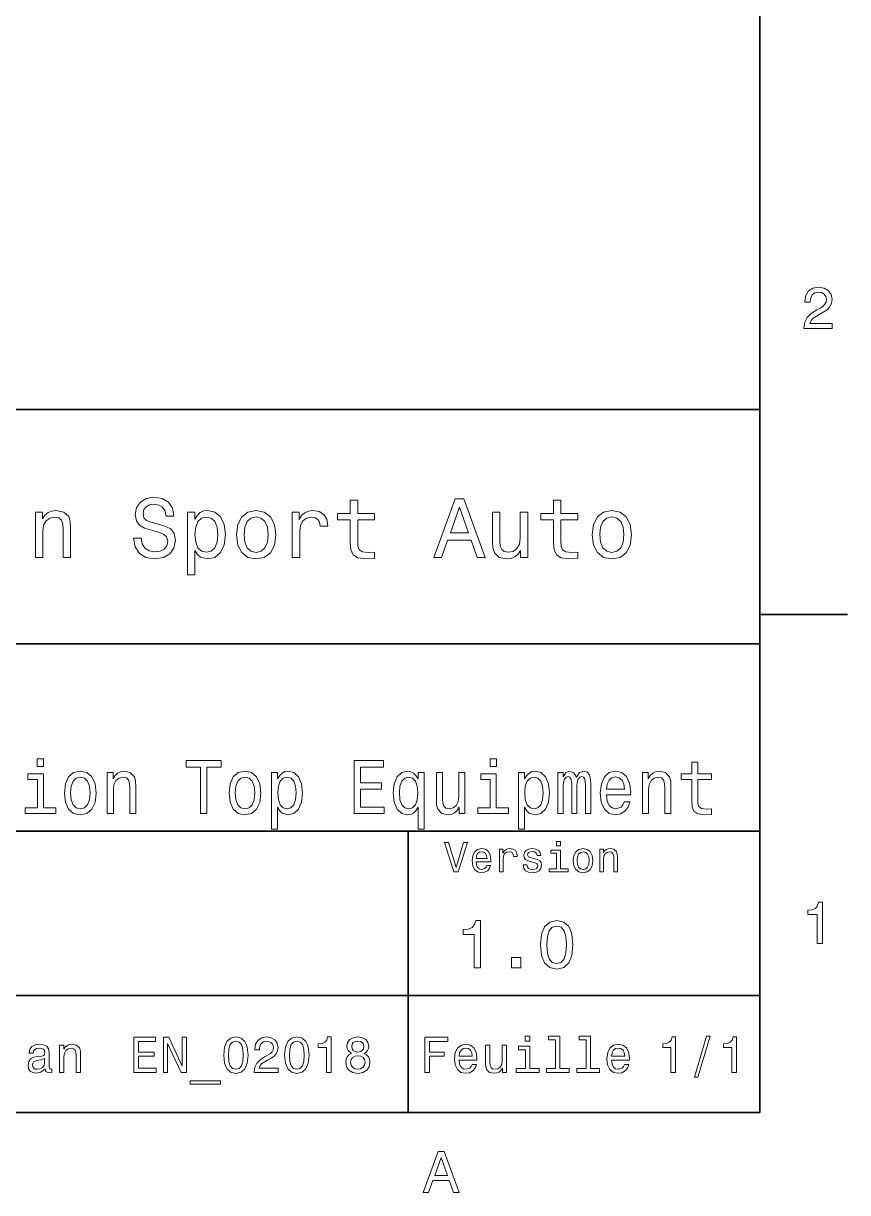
# Model space of a CAD drawing. Extents: x 0 to 297, y 0 to 210.
# Drawn here: x 224.2 to 294.5, y 3.2 to 103 of the extents above; entities that cross this region are included whole.
import ezdxf

# ---------------------------------------------------------------- set-up
doc = ezdxf.new("R2010")
doc.units = 0

msp = doc.modelspace()

# ---------------------------------------------------------------- linework, layer by layer
at = {"color": 7, "lineweight": 35}
for p, q in [((287, 10), (287, 200)), ((97, 70), (287, 70)), ((287, 70), (287, 10)), ((162, 50), (287, 50)), ((162, 34), (287, 34)), ((257, 10), (257, 34)), ((162, 20), (287, 20)), ((10, 10), (287, 10)), ((97, 10), (287, 10))]:
    msp.add_line(p, q, dxfattribs=at)
at = {"color": 7, "lineweight": 35, "ltscale": 0.1875}
msp.add_line((287, 52.5), (294.5, 52.5), dxfattribs=at)
at = {"color": 7, "lineweight": 13}
for points in [[(290.76947, 76.916786), (293.175079, 76.916786), (293.175079, 77.350502), (291.273773, 77.350502), (291.3797, 77.587532), (291.561249, 77.784218), (292.121033, 78.142288), (292.418579, 78.293587), (292.751434, 78.510445), (292.988464, 78.762604), (293.124634, 79.060158), (293.175079, 79.398056), (293.089355, 79.821686), (292.852325, 80.154541), (292.489197, 80.366356), (292.020172, 80.442001), (291.536041, 80.35627), (291.167877, 80.119232), (290.930847, 79.740997), (290.850159, 79.241714), (290.850159, 79.171112), (291.309082, 79.171112), (291.309082, 79.211456), (291.354462, 79.554398), (291.490631, 79.806557), (291.707489, 79.967941), (291.994965, 80.023415), (292.287476, 79.972984), (292.504333, 79.846901), (292.645538, 79.650215), (292.695984, 79.403099), (292.660675, 79.171112), (292.56485, 78.974426), (292.403473, 78.802956), (292.181549, 78.651657), (291.884003, 78.490273), (291.389771, 78.177589), (291.041779, 77.844742), (290.835022, 77.441284), (290.76947, 76.931915)], [(234.20462, 59.030979), (233.548996, 59.030979), (233.693085, 58.267288), (234.053314, 57.70533), (234.608078, 57.366714), (235.357361, 57.244236), (236.099426, 57.359509), (236.654175, 57.67651), (237.007202, 58.17363), (237.136902, 58.82925), (237.028824, 59.420029), (236.726227, 59.801872), (236.236313, 60.054031), (235.580704, 60.241352), (235.018738, 60.378242), (234.651306, 60.536743), (234.442368, 60.767288), (234.377533, 61.127522), (234.442368, 61.451729), (234.629684, 61.696686), (234.917877, 61.862389), (235.314133, 61.920029), (235.71759, 61.84798), (236.034592, 61.653458), (236.24353, 61.32925), (236.344391, 60.889767), (237, 60.889767), (237, 60.904179), (236.884735, 61.581409), (236.546112, 62.085732), (236.01297, 62.402737), (235.292511, 62.510807), (234.644104, 62.402737), (234.139771, 62.100143), (233.815567, 61.631844), (233.700287, 61.026657), (233.793961, 60.486309), (234.067734, 60.118874), (234.5, 59.873917), (235.09079, 59.6866), (235.674362, 59.520893), (236.113831, 59.362389), (236.380402, 59.131844), (236.47406, 58.757202), (236.387619, 58.375359), (236.164276, 58.087173), (235.825653, 57.907059), (235.386169, 57.849422), (234.896255, 57.928673), (234.521622, 58.159222), (234.283875, 58.533859)], [(252.05043, 60.579971), (252.05043, 58.64193), (252.093658, 58.015129), (252.29538, 57.582851), (252.698853, 57.330688), (253.383286, 57.244236), (254.132568, 57.280258), (254.132568, 57.827808), (253.585022, 57.78458), (253.087891, 57.842216), (252.82132, 58.022331), (252.706055, 58.324928), (252.684448, 58.75), (252.684448, 60.579971), (254.132568, 60.579971), (254.132568, 61.120316), (252.684448, 61.120316), (252.684448, 62.251438), (252.05043, 62.251438), (252.05043, 61.120316), (250.955322, 61.120316), (250.955322, 60.579971)], [(259.175781, 57.381123), (259.838623, 57.381123), (260.364563, 58.850864), (262.360229, 58.850864), (262.886169, 57.381123), (263.563416, 57.381123), (261.733429, 62.388329), (260.998566, 62.388329)], [(269.399109, 60.579971), (269.399109, 58.64193), (269.442352, 58.015129), (269.644073, 57.582851), (270.047546, 57.330688), (270.731995, 57.244236), (271.481262, 57.280258), (271.481262, 57.827808), (270.933716, 57.78458), (270.436584, 57.842216), (270.170013, 58.022331), (270.054749, 58.324928), (270.033142, 58.75), (270.033142, 60.579971), (271.481262, 60.579971), (271.481262, 61.120316), (270.033142, 61.120316), (270.033142, 62.251438), (269.399109, 62.251438), (269.399109, 61.120316), (268.304016, 61.120316), (268.304016, 60.579971)], [(225.177246, 57.381123), (225.811249, 57.381123), (225.811249, 59.614552), (225.876083, 60.12608), (226.085022, 60.500717), (226.409225, 60.731266), (226.841507, 60.817722), (227.187317, 60.745674), (227.403458, 60.551151), (227.511536, 60.226944), (227.547546, 59.794666), (227.547546, 57.381123), (228.181564, 57.381123), (228.181564, 59.924351), (228.15274, 60.435879), (228.023056, 60.86095), (227.597992, 61.25), (226.935165, 61.386887), (226.567719, 61.336452), (226.257935, 61.199566), (225.991364, 60.969017), (225.782425, 60.659222), (225.782425, 61.25), (225.177246, 61.25)], [(238.786743, 60.652016), (238.786743, 61.25), (238.15274, 61.25), (238.15274, 55.882565), (238.786743, 55.882565), (238.786743, 57.971901), (239.010101, 57.633286), (239.262253, 57.409943), (239.896271, 57.244236), (240.50145, 57.381123), (240.976959, 57.791786), (241.286743, 58.440201), (241.402023, 59.319164), (241.286743, 60.190922), (240.976959, 60.839336), (240.50145, 61.242794), (239.896271, 61.386887), (239.550446, 61.343658), (239.255051, 61.206772), (239.002899, 60.976223)], [(242.338623, 59.311958), (242.453888, 58.432995), (242.785309, 57.78458), (243.311249, 57.381123), (244.017303, 57.244236), (244.716141, 57.381123), (245.242081, 57.777374), (245.573486, 58.425793), (245.695969, 59.311958), (245.573486, 60.190922), (245.242081, 60.846542), (244.716141, 61.242794), (244.017303, 61.386887), (243.311249, 61.242794), (242.785309, 60.839336), (242.453888, 60.190922)], [(247.100861, 57.381123), (247.734863, 57.381123), (247.734863, 59.592937), (247.799713, 60.12608), (247.994232, 60.507923), (248.311249, 60.738472), (248.736313, 60.817722), (249.053314, 60.767288), (249.291077, 60.623199), (249.435165, 60.378242), (249.485596, 60.046829), (250.126801, 60.046829), (250.040344, 60.630402), (249.802597, 61.048271), (249.406342, 61.30043), (248.865997, 61.386887), (248.498566, 61.32925), (248.181549, 61.185158), (247.900574, 60.940201), (247.677246, 60.608788), (247.677246, 61.25), (247.100861, 61.25)], [(260.595093, 59.463257), (261.365997, 61.667866), (262.136902, 59.463257)], [(267.194519, 61.25), (266.560516, 61.25), (266.560516, 59.016571), (266.488464, 58.497837), (266.279541, 58.123196), (265.955322, 57.892651), (265.530243, 57.820602), (265.19165, 57.878242), (264.975494, 58.051151), (264.853027, 58.346542), (264.824219, 58.764408), (264.824219, 61.25), (264.190186, 61.25), (264.190186, 58.706772), (264.211792, 58.195244), (264.348694, 57.770172), (264.766571, 57.381123), (265.436584, 57.244236), (265.796814, 57.294666), (266.106628, 57.424351), (266.373199, 57.647694), (266.589325, 57.971901), (266.589325, 57.381123), (267.194519, 57.381123)], [(272.698853, 59.311958), (272.814117, 58.432995), (273.145508, 57.78458), (273.671448, 57.381123), (274.377502, 57.244236), (275.076355, 57.381123), (275.602295, 57.777374), (275.933716, 58.425793), (276.056183, 59.311958), (275.933716, 60.190922), (275.602295, 60.846542), (275.076355, 61.242794), (274.377502, 61.386887), (273.671448, 61.242794), (273.145508, 60.839336), (272.814117, 60.190922)], [(239.788193, 57.8134), (239.363129, 57.907059), (239.053314, 58.195244), (238.858795, 58.663544), (238.793945, 59.319164), (238.858795, 59.967579), (239.053314, 60.435879), (239.363129, 60.716858), (239.788193, 60.817722), (240.177246, 60.716858), (240.48703, 60.428673), (240.681564, 59.960373), (240.753601, 59.319164), (240.681564, 58.67075), (240.48703, 58.195244), (240.177246, 57.907059)], [(242.98703, 59.319164), (243.05188, 59.967579), (243.253601, 60.435879), (243.57782, 60.72406), (244.017303, 60.824928), (244.449585, 60.72406), (244.773773, 60.443081), (244.97551, 59.967579), (245.047546, 59.319164), (244.97551, 58.663544), (244.773773, 58.188038), (244.449585, 57.899853), (244.017303, 57.806194), (243.57782, 57.899853), (243.253601, 58.188038), (243.05188, 58.663544)], [(273.34726, 59.319164), (273.412109, 59.967579), (273.613831, 60.435879), (273.938019, 60.72406), (274.377502, 60.824928), (274.809784, 60.72406), (275.134003, 60.443081), (275.335724, 59.967579), (275.407776, 59.319164), (275.335724, 58.663544), (275.134003, 58.188038), (274.809784, 57.899853), (274.377502, 57.806194), (273.938019, 57.899853), (273.613831, 58.188038), (273.412109, 58.663544)], [(225.879303, 40.185879), (225.336578, 40.185879), (225.336578, 39.537464), (225.879303, 39.537464)], [(239.283997, 35.530258), (239.820877, 35.530258), (239.820877, 39.485588), (241.046387, 39.485588), (241.046387, 40.030258), (238.052643, 40.030258), (238.052643, 39.485588), (239.283997, 39.485588)], [(252.379395, 35.530258), (254.947113, 35.530258), (254.947113, 36.074928), (252.916275, 36.074928), (252.916275, 37.598701), (254.725342, 37.598701), (254.725342, 38.136887), (252.916275, 38.136887), (252.916275, 39.485588), (254.900421, 39.485588), (254.900421, 40.030258), (252.379395, 40.030258)], [(264.52356, 40.185879), (263.980835, 40.185879), (263.980835, 39.537464), (264.52356, 39.537464)], [(281.19043, 38.409222), (281.19043, 36.664986), (281.225464, 36.100864), (281.388855, 35.711815), (281.715637, 35.484871), (282.27005, 35.407059), (282.876953, 35.43948), (282.876953, 35.932274), (282.433441, 35.893372), (282.030762, 35.945244), (281.81485, 36.107349), (281.721497, 36.379681), (281.703979, 36.762245), (281.703979, 38.409222), (282.876953, 38.409222), (282.876953, 38.895531), (281.703979, 38.895531), (281.703979, 39.913544), (281.19043, 39.913544), (281.19043, 38.895531), (280.303406, 38.895531), (280.303406, 38.409222)], [(227.653366, 37.268009), (227.746735, 36.476944), (228.015182, 35.893372), (228.441193, 35.530258), (229.013092, 35.407059), (229.579163, 35.530258), (230.005157, 35.886887), (230.273605, 36.470459), (230.372818, 37.268009), (230.273605, 38.059078), (230.005157, 38.649136), (229.579163, 39.005764), (229.013092, 39.135445), (228.441193, 39.005764), (228.015182, 38.642651), (227.746735, 38.059078)], [(231.318207, 35.530258), (231.831757, 35.530258), (231.831757, 37.540344), (231.884277, 38.000721), (232.053497, 38.337894), (232.316116, 38.545387), (232.66626, 38.623199), (232.946381, 38.558357), (233.121445, 38.383286), (233.208984, 38.091499), (233.238159, 37.70245), (233.238159, 35.530258), (233.751709, 35.530258), (233.751709, 37.819164), (233.728363, 38.279537), (233.623322, 38.662102), (233.279022, 39.012245), (232.742126, 39.135445), (232.444504, 39.090057), (232.193573, 38.966858), (231.977646, 38.759365), (231.808411, 38.480545), (231.808411, 39.012245), (231.318207, 39.012245)], [(241.705811, 37.268009), (241.799194, 36.476944), (242.067627, 35.893372), (242.493652, 35.530258), (243.065552, 35.407059), (243.631622, 35.530258), (244.057617, 35.886887), (244.326065, 36.470459), (244.425262, 37.268009), (244.326065, 38.059078), (244.057617, 38.649136), (243.631622, 39.005764), (243.065552, 39.135445), (242.493652, 39.005764), (242.067627, 38.642651), (241.799194, 38.059078)], [(245.855042, 38.474064), (245.855042, 39.012245), (245.341492, 39.012245), (245.341492, 34.181557), (245.855042, 34.181557), (245.855042, 36.061958), (246.035934, 35.757202), (246.240189, 35.556194), (246.753723, 35.407059), (247.243927, 35.530258), (247.629089, 35.899857), (247.880035, 36.483429), (247.973404, 37.274494), (247.880035, 38.059078), (247.629089, 38.642651), (247.243927, 39.005764), (246.753723, 39.135445), (246.473618, 39.096542), (246.234344, 38.973343), (246.030106, 38.76585)], [(257.835815, 38.474064), (257.654907, 38.76585), (257.450653, 38.973343), (257.211365, 39.090057), (256.937103, 39.135445), (256.441071, 39.005764), (256.055908, 38.642651), (255.804962, 38.059078), (255.717438, 37.274494), (255.804962, 36.483429), (256.055908, 35.899857), (256.441071, 35.530258), (256.937103, 35.407059), (257.211365, 35.445965), (257.444824, 35.556194), (257.649048, 35.757202), (257.835815, 36.061958), (257.835815, 34.181557), (258.349365, 34.181557), (258.349365, 39.012245), (257.835815, 39.012245)], [(261.839111, 39.012245), (261.325562, 39.012245), (261.325562, 37.002159), (261.267212, 36.535301), (261.097961, 36.198124), (260.835388, 35.990631), (260.491058, 35.925793), (260.216797, 35.977665), (260.041718, 36.133286), (259.942505, 36.399136), (259.919159, 36.775215), (259.919159, 39.012245), (259.405609, 39.012245), (259.405609, 36.723343), (259.423126, 36.262966), (259.533997, 35.880402), (259.872467, 35.530258), (260.415192, 35.407059), (260.70697, 35.45245), (260.957916, 35.569164), (261.173828, 35.770172), (261.348907, 36.061958), (261.348907, 35.530258), (261.839111, 35.530258)], [(266.933716, 38.474064), (266.933716, 39.012245), (266.420166, 39.012245), (266.420166, 34.181557), (266.933716, 34.181557), (266.933716, 36.061958), (267.114624, 35.757202), (267.318878, 35.556194), (267.832428, 35.407059), (268.322632, 35.530258), (268.707794, 35.899857), (268.95871, 36.483429), (269.052094, 37.274494), (268.95871, 38.059078), (268.707794, 38.642651), (268.322632, 39.005764), (267.832428, 39.135445), (267.552307, 39.096542), (267.313049, 38.973343), (267.108795, 38.76585)], [(269.758209, 35.530258), (270.230896, 35.530258), (270.230896, 37.858067), (270.260101, 38.208214), (270.347626, 38.461094), (270.481842, 38.610229), (270.656921, 38.668587), (270.796997, 38.616714), (270.89035, 38.48703), (270.937042, 38.266571), (270.954529, 37.974781), (270.954529, 35.530258), (271.398071, 35.530258), (271.398071, 37.858067), (271.427246, 38.201729), (271.514771, 38.454609), (271.654846, 38.610229), (271.829895, 38.668587), (271.969971, 38.616714), (272.063324, 38.48703), (272.121704, 37.974781), (272.121704, 35.530258), (272.594391, 35.530258), (272.594391, 37.935879), (272.565216, 38.435158), (272.471832, 38.817722), (272.285095, 39.051151), (271.981628, 39.135445), (271.625671, 39.005764), (271.351379, 38.629681), (271.135437, 38.999279), (270.773621, 39.135445), (270.44101, 39.005764), (270.213409, 38.642651), (270.213409, 39.012245), (269.758209, 39.012245)], [(273.924927, 37.105907), (275.979126, 37.105907), (275.984955, 37.371758), (275.891571, 38.117435), (275.634796, 38.675072), (275.226318, 39.012245), (274.683594, 39.135445), (274.152527, 39.005764), (273.744019, 38.642651), (273.481415, 38.052593), (273.388062, 37.274494), (273.475586, 36.476944), (273.73819, 35.893372), (274.140869, 35.530258), (274.666077, 35.407059), (275.121277, 35.491352), (275.494751, 35.711815), (275.769043, 36.061958), (275.926575, 36.528816), (275.418884, 36.528816), (275.313843, 36.269451), (275.162109, 36.074928), (274.730286, 35.919308), (274.397644, 35.990631), (274.146698, 36.217579), (273.983276, 36.587173), (273.924927, 37.086452)], [(276.988708, 35.530258), (277.502258, 35.530258), (277.502258, 37.540344), (277.554749, 38.000721), (277.723999, 38.337894), (277.986603, 38.545387), (278.336761, 38.623199), (278.616882, 38.558357), (278.791931, 38.383286), (278.879486, 38.091499), (278.908661, 37.70245), (278.908661, 35.530258), (279.422211, 35.530258), (279.422211, 37.819164), (279.398865, 38.279537), (279.293823, 38.662102), (278.949524, 39.012245), (278.412628, 39.135445), (278.11499, 39.090057), (277.864075, 38.966858), (277.648132, 38.759365), (277.478882, 38.480545), (277.478882, 39.012245), (276.988708, 39.012245)], [(225.861786, 36.010086), (225.861786, 38.895531), (224.542923, 38.895531), (224.542923, 38.409222), (225.348251, 38.409222), (225.348251, 36.010086), (224.297821, 36.010086), (224.297821, 35.530258), (226.923904, 35.530258), (226.923904, 36.010086)], [(228.178589, 37.274494), (228.23111, 37.858067), (228.394501, 38.279537), (228.657104, 38.538902), (229.013092, 38.629681), (229.363235, 38.538902), (229.625839, 38.286022), (229.789246, 37.858067), (229.847595, 37.274494), (229.789246, 36.684437), (229.625839, 36.256481), (229.363235, 35.997116), (229.013092, 35.912823), (228.657104, 35.997116), (228.394501, 36.256481), (228.23111, 36.684437)], [(242.231033, 37.274494), (242.283569, 37.858067), (242.44696, 38.279537), (242.709564, 38.538902), (243.065552, 38.629681), (243.41568, 38.538902), (243.678299, 38.286022), (243.841705, 37.858067), (243.900055, 37.274494), (243.841705, 36.684437), (243.678299, 36.256481), (243.41568, 35.997116), (243.065552, 35.912823), (242.709564, 35.997116), (242.44696, 36.256481), (242.283569, 36.684437)], [(246.666199, 35.919308), (246.321899, 36.003601), (246.070953, 36.262966), (245.913391, 36.684437), (245.86087, 37.274494), (245.913391, 37.858067), (246.070953, 38.279537), (246.321899, 38.532421), (246.666199, 38.623199), (246.981323, 38.532421), (247.232269, 38.273052), (247.389832, 37.851585), (247.448181, 37.274494), (247.389832, 36.690922), (247.232269, 36.262966), (246.981323, 36.003601)], [(256.242645, 37.274494), (256.295166, 37.851585), (256.458557, 38.273052), (256.703674, 38.532421), (257.024628, 38.623199), (257.363098, 38.532421), (257.619873, 38.279537), (257.771606, 37.858067), (257.829956, 37.274494), (257.771606, 36.684437), (257.619873, 36.262966), (257.363098, 36.003601), (257.024628, 35.919308), (256.703674, 36.003601), (256.458557, 36.262966), (256.295166, 36.690922)], [(264.506042, 36.010086), (264.506042, 38.895531), (263.187164, 38.895531), (263.187164, 38.409222), (263.992493, 38.409222), (263.992493, 36.010086), (262.942078, 36.010086), (262.942078, 35.530258), (265.568146, 35.530258), (265.568146, 36.010086)], [(267.744873, 35.919308), (267.400574, 36.003601), (267.149658, 36.262966), (266.992065, 36.684437), (266.939545, 37.274494), (266.992065, 37.858067), (267.149658, 38.279537), (267.400574, 38.532421), (267.744873, 38.623199), (268.060028, 38.532421), (268.310944, 38.273052), (268.468506, 37.851585), (268.526886, 37.274494), (268.468506, 36.690922), (268.310944, 36.262966), (268.060028, 36.003601)], [(273.924927, 37.585735), (273.989136, 38.033138), (274.146698, 38.363831), (274.385956, 38.564842), (274.70108, 38.636166), (275.010376, 38.564842), (275.249634, 38.363831), (275.395538, 38.033138), (275.448059, 37.585735)], [(261.71109, 33.03458), (261.08429, 30.905619), (260.439484, 33.03458), (260.09726, 33.03458), (260.904175, 30.530979), (261.264404, 30.530979), (262.053314, 33.03458)], [(269.992798, 33.117435), (269.657776, 33.117435), (269.657776, 32.757202), (269.992798, 32.757202)], [(262.784576, 31.40634), (264.052582, 31.40634), (264.056183, 31.554033), (263.998566, 31.9683), (263.840057, 32.278099), (263.587891, 32.465416), (263.252869, 32.533859), (262.925079, 32.461815), (262.672913, 32.260086), (262.510803, 31.932276), (262.453156, 31.5), (262.507202, 31.056915), (262.669312, 30.732708), (262.917877, 30.530979), (263.242065, 30.462536), (263.523041, 30.509365), (263.753601, 30.631844), (263.922913, 30.826368), (264.020172, 31.085733), (263.706787, 31.085733), (263.641937, 30.941643), (263.548279, 30.833572), (263.281708, 30.747118), (263.076355, 30.786743), (262.921478, 30.912823), (262.820618, 31.118155), (262.784576, 31.395533)], [(262.784576, 31.672911), (262.824219, 31.921469), (262.921478, 32.105186), (263.069153, 32.216858), (263.263702, 32.256485), (263.45462, 32.216858), (263.602295, 32.105186), (263.692352, 31.921469), (263.724792, 31.672911)], [(264.794678, 30.530979), (265.111664, 30.530979), (265.111664, 31.636887), (265.144104, 31.903458), (265.241364, 32.094379), (265.399841, 32.209652), (265.612396, 32.249279), (265.770905, 32.224064), (265.889771, 32.152016), (265.961823, 32.029537), (265.98703, 31.863832), (266.307648, 31.863832), (266.264404, 32.155621), (266.145538, 32.364552), (265.947418, 32.490635), (265.677246, 32.533859), (265.49353, 32.505043), (265.335022, 32.432995), (265.194519, 32.310516), (265.082855, 32.144814), (265.082855, 32.465416), (264.794678, 32.465416)], [(267.791779, 31.658501), (267.485596, 31.730547), (267.258636, 31.8134), (267.182983, 31.982708), (267.20462, 32.101585), (267.280273, 32.188038), (267.40274, 32.242073), (267.579254, 32.263687), (267.748566, 32.242073), (267.881836, 32.177231), (267.968292, 32.079971), (268.004333, 31.950287), (268.314117, 31.950287), (268.314117, 31.957493), (268.260101, 32.191643), (268.112396, 32.375359), (267.881836, 32.490635), (267.579254, 32.533859), (267.273041, 32.490635), (267.049713, 32.371758), (266.90921, 32.195244), (266.865997, 31.971901), (266.898407, 31.755764), (266.999268, 31.604465), (267.164978, 31.496397), (267.406342, 31.420748), (267.759369, 31.334293), (267.975494, 31.244236), (268.033142, 31.17219), (268.054749, 31.064121), (268.022339, 30.930836), (267.935883, 30.829971), (267.79538, 30.765129), (267.608063, 30.743515), (267.409943, 30.765129), (267.265839, 30.840778), (267.168579, 30.963255), (267.128967, 31.132565), (266.822754, 31.132565), (266.873199, 30.844379), (267.020905, 30.635447), (267.255035, 30.509365), (267.579254, 30.462536), (267.917877, 30.509365), (268.166412, 30.635447), (268.317719, 30.837175), (268.371765, 31.100143), (268.332123, 31.327089), (268.220459, 31.481987), (268.036743, 31.582851)], [(269.981995, 30.79755), (269.981995, 32.400574), (269.167877, 32.400574), (269.167877, 32.130402), (269.664978, 32.130402), (269.664978, 30.79755), (269.016571, 30.79755), (269.016571, 30.530979), (270.637604, 30.530979), (270.637604, 30.79755)], [(271.087891, 31.496397), (271.145538, 31.056915), (271.311249, 30.732708), (271.574219, 30.530979), (271.927246, 30.462536), (272.276672, 30.530979), (272.539612, 30.729107), (272.705322, 31.053314), (272.766571, 31.496397), (272.705322, 31.935879), (272.539612, 32.263687), (272.276672, 32.461815), (271.927246, 32.533859), (271.574219, 32.461815), (271.311249, 32.260086), (271.145538, 31.935879)], [(271.412109, 31.5), (271.444519, 31.824207), (271.54538, 32.058357), (271.707489, 32.20245), (271.927246, 32.25288), (272.143372, 32.20245), (272.305481, 32.061958), (272.406342, 31.824207), (272.442352, 31.5), (272.406342, 31.17219), (272.305481, 30.934437), (272.143372, 30.790344), (271.927246, 30.743515), (271.707489, 30.790344), (271.54538, 30.934437), (271.444519, 31.17219)], [(273.350159, 30.530979), (273.667145, 30.530979), (273.667145, 31.647694), (273.699554, 31.903458), (273.804047, 32.090778), (273.966125, 32.206051), (274.182281, 32.249279), (274.355194, 32.213257), (274.463257, 32.115993), (274.517303, 31.95389), (274.535309, 31.737751), (274.535309, 30.530979), (274.852295, 30.530979), (274.852295, 31.802593), (274.837891, 32.058357), (274.773041, 32.270893), (274.560516, 32.465416), (274.229095, 32.533859), (274.04538, 32.508644), (273.890503, 32.440201), (273.757202, 32.324928), (273.65274, 32.170029), (273.65274, 32.465416), (273.350159, 32.465416)], [(291.909241, 24.416786), (292.368164, 24.416786), (292.368164, 27.942001), (292.025208, 27.942001), (291.934448, 27.634365), (291.752899, 27.427593), (291.475525, 27.306557), (291.092224, 27.266211), (291.092224, 26.90814), (291.909241, 26.90814)], [(262.631134, 22.360231), (263.155609, 22.360231), (263.155609, 26.38905), (262.763702, 26.38905), (262.659943, 26.037464), (262.452454, 25.801153), (262.135437, 25.662825), (261.697418, 25.616714), (261.697418, 25.207493), (262.631134, 25.207493)], [(268.285309, 24.314121), (268.371765, 23.409224), (268.642639, 22.763689), (269.074921, 22.371759), (269.674347, 22.244957), (270.268005, 22.371759), (270.700287, 22.763689), (270.965424, 23.409224), (271.057648, 24.314121), (270.965424, 25.213257), (270.855896, 25.570606), (270.700287, 25.864553), (270.268005, 26.256485), (269.674347, 26.38905), (269.074921, 26.256485), (268.642639, 25.858791), (268.371765, 25.213257)], [(268.838623, 24.314121), (268.884735, 25.011528), (269.028809, 25.51297), (269.288177, 25.806917), (269.674347, 25.910664), (270.054749, 25.806917), (270.314117, 25.51297), (270.458221, 25.011528), (270.504333, 24.314121), (270.458221, 23.610952), (270.314117, 23.10951), (270.054749, 22.815563), (269.674347, 22.717581), (269.288177, 22.815563), (269.028809, 23.10951), (268.884735, 23.610952)], [(265.806915, 22.360231), (266.602295, 22.360231), (266.602295, 23.219021), (265.806915, 23.219021)], [(233.574921, 13.428675), (235.476944, 13.428675), (235.476944, 13.791787), (233.97261, 13.791787), (233.97261, 14.807637), (235.312668, 14.807637), (235.312668, 15.166427), (233.97261, 15.166427), (233.97261, 16.065563), (235.442352, 16.065563), (235.442352, 16.428675), (233.574921, 16.428675)], [(236.099411, 13.428675), (236.458206, 13.428675), (236.458206, 15.888329), (237.608063, 13.428675), (238.070602, 13.428675), (238.070602, 16.428675), (237.707489, 16.428675), (237.707489, 13.969021), (236.570602, 16.428675), (236.099411, 16.428675)], [(241.247833, 14.894093), (241.312668, 14.215418), (241.515839, 13.731268), (241.840057, 13.43732), (242.289612, 13.342219), (242.734863, 13.43732), (243.059067, 13.731268), (243.257919, 14.215418), (243.327087, 14.894093), (243.257919, 15.568444), (243.175781, 15.836456), (243.059067, 16.056917), (242.734863, 16.350864), (242.289612, 16.450289), (241.840057, 16.350864), (241.515839, 16.052593), (241.312668, 15.568444)], [(241.662811, 14.894093), (241.697403, 15.417148), (241.805466, 15.793228), (242, 16.013689), (242.289612, 16.091499), (242.574921, 16.013689), (242.76944, 15.793228), (242.877518, 15.417148), (242.912094, 14.894093), (242.877518, 14.366715), (242.76944, 13.990634), (242.574921, 13.770173), (242.289612, 13.696686), (242, 13.770173), (241.805466, 13.990634), (241.697403, 14.366715)], [(243.837173, 13.428675), (245.899124, 13.428675), (245.899124, 13.800432), (244.26944, 13.800432), (244.360229, 14.003603), (244.515839, 14.172191), (244.995667, 14.479107), (245.250717, 14.60879), (245.536011, 14.794669), (245.739182, 15.010807), (245.855896, 15.26585), (245.899124, 15.555476), (245.825638, 15.918589), (245.622467, 16.203892), (245.311234, 16.385447), (244.90921, 16.450289), (244.494232, 16.376802), (244.178665, 16.173632), (243.975494, 15.849424), (243.906342, 15.421471), (243.906342, 15.360951), (244.299713, 15.360951), (244.299713, 15.395534), (244.338608, 15.689482), (244.455322, 15.905621), (244.641205, 16.043949), (244.887604, 16.091499), (245.138321, 16.048271), (245.324203, 15.940203), (245.445236, 15.771614), (245.488464, 15.559799), (245.458206, 15.360951), (245.376068, 15.192364), (245.237747, 15.045389), (245.047546, 14.915707), (244.792496, 14.777378), (244.368866, 14.509366), (244.070602, 14.224064), (243.893372, 13.878242), (243.837173, 13.441643)], [(246.452438, 14.894093), (246.517288, 14.215418), (246.720459, 13.731268), (247.044662, 13.43732), (247.494232, 13.342219), (247.939468, 13.43732), (248.263687, 13.731268), (248.462524, 14.215418), (248.531693, 14.894093), (248.462524, 15.568444), (248.380402, 15.836456), (248.263687, 16.056917), (247.939468, 16.350864), (247.494232, 16.450289), (247.044662, 16.350864), (246.720459, 16.052593), (246.517288, 15.568444)], [(246.867432, 14.894093), (246.902008, 15.417148), (247.010086, 15.793228), (247.204605, 16.013689), (247.494232, 16.091499), (247.779526, 16.013689), (247.97406, 15.793228), (248.082123, 15.417148), (248.116714, 14.894093), (248.082123, 14.366715), (247.97406, 13.990634), (247.779526, 13.770173), (247.494232, 13.696686), (247.204605, 13.770173), (247.010086, 13.990634), (246.902008, 14.366715)], [(250.018723, 13.428675), (250.412094, 13.428675), (250.412094, 16.450289), (250.118149, 16.450289), (250.040344, 16.1866), (249.88472, 16.009367), (249.646973, 15.905621), (249.318436, 15.871038), (249.318436, 15.564121), (250.018723, 15.564121)], [(252.162811, 15.045389), (251.942352, 14.924352), (251.791061, 14.755764), (251.695953, 14.543948), (251.665695, 14.288905), (251.734863, 13.904179), (251.933716, 13.605908), (252.257919, 13.415707), (252.698837, 13.342219), (253.135437, 13.415707), (253.459656, 13.605908), (253.658493, 13.904179), (253.731979, 14.288905), (253.697403, 14.543948), (253.606628, 14.755764), (253.451004, 14.924352), (253.234863, 15.045389), (253.407776, 15.149136), (253.528809, 15.291787), (253.602295, 15.464698), (253.628235, 15.676514), (253.559067, 15.98343), (253.377518, 16.229828), (253.083572, 16.389771), (252.698837, 16.450289), (252.309784, 16.389771), (252.015839, 16.229828), (251.829956, 15.98343), (251.765121, 15.676514), (251.786743, 15.464698), (251.860229, 15.291787)], [(252.175781, 15.641932), (252.210373, 15.832133), (252.314117, 15.979107), (252.478378, 16.069885), (252.698837, 16.104467), (252.914978, 16.069885), (253.079239, 15.979107), (253.182983, 15.832133), (253.221893, 15.641932), (253.182983, 15.447407), (253.079239, 15.29611), (252.914978, 15.196686), (252.698837, 15.166427), (252.478378, 15.201009), (252.314117, 15.29611), (252.210373, 15.447407)], [(258.414978, 13.428675), (258.817017, 13.428675), (258.817017, 14.807637), (260.079254, 14.807637), (260.079254, 15.166427), (258.817017, 15.166427), (258.817017, 16.065563), (260.368866, 16.065563), (260.368866, 16.428675), (258.414978, 16.428675)], [(267.389038, 16.532421), (266.98703, 16.532421), (266.98703, 16.100145), (267.389038, 16.100145)], [(269.572052, 16.212536), (269.572052, 13.748559), (268.789612, 13.748559), (268.789612, 13.428675), (270.73056, 13.428675), (270.73056, 13.748559), (269.952454, 13.748559), (269.952454, 16.532421), (268.975494, 16.532421), (268.975494, 16.212536)], [(272.174347, 16.212536), (272.174347, 13.748559), (271.391937, 13.748559), (271.391937, 13.428675), (273.332855, 13.428675), (273.332855, 13.748559), (272.554749, 13.748559), (272.554749, 16.532421), (271.57782, 16.532421), (271.57782, 16.212536)], [(279.416443, 13.428675), (279.809814, 13.428675), (279.809814, 16.450289), (279.515839, 16.450289), (279.438049, 16.1866), (279.28241, 16.009367), (279.044678, 15.905621), (278.716125, 15.871038), (278.716125, 15.564121), (279.416443, 15.564121)], [(281.42218, 13.026657), (281.720459, 13.026657), (282.766571, 16.510807), (282.463989, 16.510807)], [(284.621033, 13.428675), (285.014404, 13.428675), (285.014404, 16.450289), (284.720459, 16.450289), (284.642639, 16.1866), (284.48703, 16.009367), (284.249268, 15.905621), (283.920746, 15.871038), (283.920746, 15.564121), (284.621033, 15.564121)], [(226.01297, 13.731268), (226.01297, 13.7183), (226.034592, 13.571326), (226.099426, 13.46758), (226.371765, 13.385448), (226.583588, 13.42003), (226.583588, 13.713977), (226.492798, 13.701009), (226.371765, 13.757205), (226.350159, 13.930116), (226.350159, 15.131845), (226.298279, 15.438761), (226.146973, 15.6549), (225.883286, 15.784582), (225.511536, 15.832133), (225.148422, 15.78026), (224.880402, 15.633286), (224.711823, 15.404179), (224.655624, 15.101585), (224.655624, 15.075649), (224.997131, 15.075649), (225.027374, 15.257205), (225.122482, 15.386889), (225.278107, 15.464698), (225.498566, 15.494957), (225.710388, 15.473343), (225.861679, 15.408502), (225.952454, 15.29611), (225.982712, 15.140491), (225.965424, 14.958934), (225.896255, 14.868156), (225.723343, 14.824928), (225.399139, 14.790346), (225.027374, 14.712537), (224.763687, 14.574208), (224.608078, 14.358069), (224.560516, 14.038185), (224.60376, 13.752882), (224.737762, 13.541066), (224.953888, 13.407061), (225.252167, 13.35951), (225.654175, 13.450289)], [(227.236313, 13.428675), (227.616714, 13.428675), (227.616714, 14.768732), (227.655624, 15.075649), (227.780975, 15.300432), (227.97551, 15.438761), (228.234879, 15.490635), (228.442368, 15.447407), (228.572052, 15.330692), (228.636887, 15.136168), (228.658508, 14.876801), (228.658508, 13.428675), (229.03891, 13.428675), (229.03891, 14.954612), (229.021622, 15.261528), (228.943817, 15.516571), (228.688766, 15.75), (228.291077, 15.832133), (228.070618, 15.801874), (227.884735, 15.719741), (227.724792, 15.581412), (227.599426, 15.395534), (227.599426, 15.75), (227.236313, 15.75)], [(261.341492, 14.479107), (262.863098, 14.479107), (262.867432, 14.656341), (262.798279, 15.153459), (262.608063, 15.525217), (262.305481, 15.75), (261.903473, 15.832133), (261.510101, 15.745678), (261.207489, 15.503603), (261.01297, 15.110231), (260.943817, 14.591499), (261.008636, 14.059798), (261.203156, 13.67075), (261.501434, 13.428675), (261.890503, 13.346542), (262.227661, 13.402739), (262.504333, 13.549712), (262.707489, 13.783141), (262.824219, 14.09438), (262.44812, 14.09438), (262.370331, 13.92147), (262.257935, 13.791787), (261.938049, 13.688041), (261.69165, 13.735591), (261.505768, 13.886888), (261.384735, 14.133286), (261.341492, 14.466139)], [(261.341492, 14.798992), (261.389038, 15.097262), (261.505768, 15.317724), (261.682983, 15.45173), (261.916412, 15.49928), (262.145538, 15.45173), (262.322754, 15.317724), (262.430847, 15.097262), (262.469727, 14.798992)], [(265.400574, 15.75), (265.020172, 15.75), (265.020172, 14.409943), (264.976959, 14.098703), (264.851593, 13.873919), (264.657074, 13.735591), (264.402008, 13.692364), (264.198853, 13.726946), (264.069153, 13.830692), (263.995667, 14.007925), (263.978394, 14.258646), (263.978394, 15.75), (263.597992, 15.75), (263.597992, 14.224064), (263.610962, 13.917148), (263.693085, 13.662104), (263.943817, 13.428675), (264.345825, 13.346542), (264.561951, 13.376801), (264.747833, 13.454611), (264.907776, 13.588617), (265.037476, 13.783141), (265.037476, 13.428675), (265.400574, 13.428675)], [(267.376068, 13.748559), (267.376068, 15.672191), (266.399139, 15.672191), (266.399139, 15.347983), (266.995667, 15.347983), (266.995667, 13.748559), (266.21759, 13.748559), (266.21759, 13.428675), (268.162811, 13.428675), (268.162811, 13.748559)], [(274.353027, 14.479107), (275.874634, 14.479107), (275.878967, 14.656341), (275.809814, 15.153459), (275.619598, 15.525217), (275.317017, 15.75), (274.914978, 15.832133), (274.521606, 15.745678), (274.219025, 15.503603), (274.024506, 15.110231), (273.955322, 14.591499), (274.020172, 14.059798), (274.214691, 13.67075), (274.51297, 13.428675), (274.902008, 13.346542), (275.239197, 13.402739), (275.515839, 13.549712), (275.719025, 13.783141), (275.835724, 14.09438), (275.459656, 14.09438), (275.381836, 13.92147), (275.26944, 13.791787), (274.949554, 13.688041), (274.703186, 13.735591), (274.517303, 13.886888), (274.39624, 14.133286), (274.353027, 14.466139)], [(274.353027, 14.798992), (274.400574, 15.097262), (274.517303, 15.317724), (274.694519, 15.45173), (274.927948, 15.49928), (275.157074, 15.45173), (275.33429, 15.317724), (275.442352, 15.097262), (275.481262, 14.798992)], [(225.969742, 14.241355), (225.917877, 14.016571), (225.779541, 13.84366), (225.572052, 13.731268), (225.317017, 13.692364), (225.15274, 13.713977), (225.036026, 13.783141), (224.96254, 13.904179), (224.940933, 14.072767), (224.958221, 14.224064), (225.027374, 14.332133), (225.304047, 14.453171), (225.654175, 14.505044), (225.969742, 14.60879)], [(252.080688, 14.297551), (252.119598, 14.526657), (252.244949, 14.699568), (252.439468, 14.81196), (252.698837, 14.850865), (252.953888, 14.81196), (253.148407, 14.699568), (253.273773, 14.526657), (253.317001, 14.297551), (253.273773, 14.051153), (253.148407, 13.865274), (252.953888, 13.744237), (252.698837, 13.705332), (252.439468, 13.744237), (252.244949, 13.865274), (252.119598, 14.051153)], [(238.386154, 12.711096), (238.386154, 12.408502), (240.988464, 12.408502), (240.988464, 12.711096)], [(258.266846, 3.166787), (258.730835, 3.166787), (259.098999, 4.195605), (260.495972, 4.195605), (260.864105, 3.166787), (261.338165, 3.166787), (260.05719, 6.67183), (259.542786, 6.67183)], [(259.260376, 4.624279), (259.799988, 6.167507), (260.33963, 4.624279)]]:
    msp.add_lwpolyline(points, close=True, dxfattribs=at)

doc.saveas('drawing.dxf')
